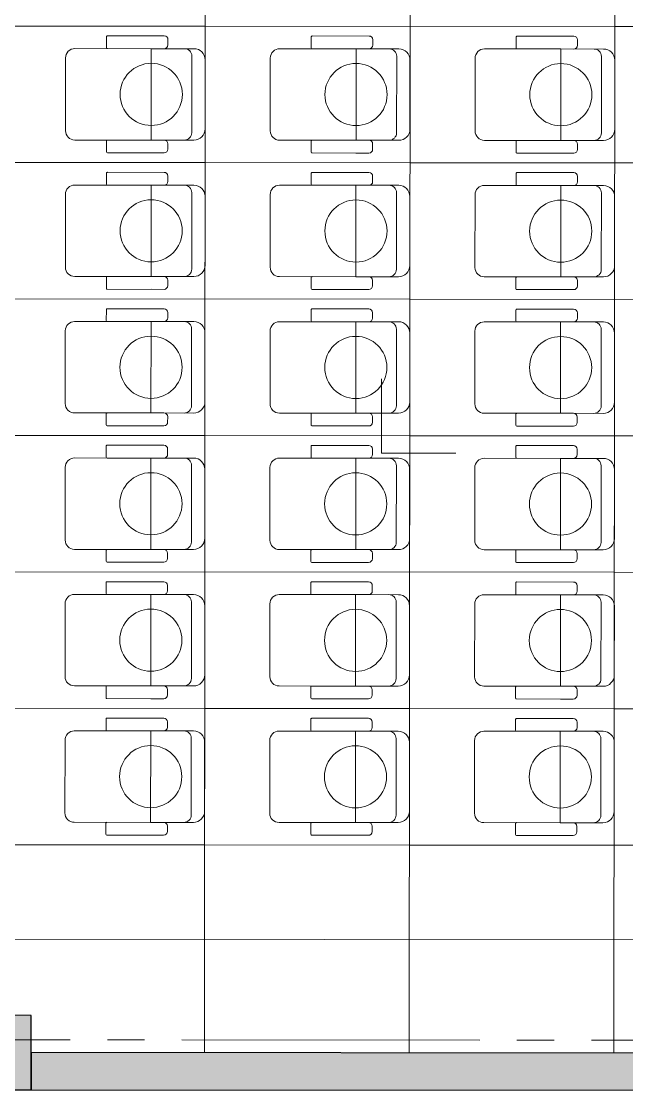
# Model space of a CAD drawing. Header units: millimetres. Extents: x 1949 to 134543, y 1145 to 48705.
# Drawn here: x 115296 to 116922, y 24361 to 27234 of the extents above; entities that cross this region are included whole.
import ezdxf

# ---------------------------------------------------------------- set-up
doc = ezdxf.new("R2010")
doc.units = ezdxf.units.MM
doc.linetypes.add('LTYPE_5', pattern=[1100, 800, -100, 100, -100])
for name, color, linetype, lineweight, true_color in [('STANDARD', 18, 'Continuous', 25, 0x000000), ('Горизонтали--LBL', 52, 'Continuous', 5, 0xb3b300), ('Общий01', 18, 'Continuous', 13, 0x000000), ('Общий03', 18, 'Continuous', 25, 0x000000), ('Стена', 18, 'Continuous', 50, 0x000000)]:
    doc.layers.add(name, color=color, linetype=linetype, lineweight=lineweight, true_color=true_color)

msp = doc.modelspace()

# ---------------------------------------------------------------- hatches: boundary and pattern name
at = {"layer": 'Общий01', "linetype": 'Continuous', "lineweight": 5}
msp.add_hatch(color=252, dxfattribs=at).paths.add_polyline_path([(115122.3, 24363.2), (115322.3, 24363.1), (115322.5, 24563.1), (115122.5, 24563.2)])
at = {"layer": 'Стена', "linetype": 'Continuous', "lineweight": 5}
msp.add_hatch(color=252, dxfattribs=at).paths.add_polyline_path([(115322.3, 24363.1), (118122.3, 24360.9), (118122.4, 24460.9), (115322.4, 24463.1)])

# ---------------------------------------------------------------- linework, layer by layer
at = {"layer": 'STANDARD', "color": 252, "linetype": 'Continuous', "lineweight": 5}
for centre in [(115644.9, 27037.8), (116194.8, 27037.4), (116744.8, 27037), (115644.6, 26671.2), (116194.6, 26670.7), (116744.6, 26670.3), (115644.3, 26304.5), (116194.3, 26304.1), (116744.3, 26303.6), (115644, 25937.8), (116194, 25937.4), (116744, 25937), (115643.7, 25571.2), (116193.7, 25570.7), (116743.7, 25570.3), (115643.4, 25204.5), (116193.4, 25204.1), (116743.4, 25203.6)]:
    msp.add_circle(centre, 83.5, dxfattribs=at)
at = {"layer": 'Горизонтали--LBL', "color": 252, "linetype": 'Continuous', "lineweight": 5}
for p, q in [((115524.8, 27192.6), (115524.8, 27163.2)), ((115679.8, 27195), (115527.3, 27195.1)), ((115689.7, 27170.6), (115689.8, 27185)), ((116074.8, 27192.2), (116074.8, 27162.8)), ((116229.8, 27194.6), (116077.3, 27194.7)), ((116239.7, 27170.2), (116239.8, 27184.5)), ((116624.8, 27191.7), (116624.8, 27162.4)), ((116779.8, 27194.1), (116627.3, 27194.2)), ((116789.7, 27169.7), (116789.8, 27184.1)), ((115679.7, 27160.6), (115439.7, 27160.8)), ((115644.9, 27160.6), (115644.8, 26915)), ((115644.9, 27160.6), (115679.7, 27160.6)), ((115759.7, 27160.5), (115644.9, 27160.6)), ((116194.9, 27160.2), (115989.7, 27160.4)), ((116077.3, 27160.3), (116229.7, 27160.2)), ((116194.8, 26914.6), (116194.9, 27160.2)), ((116194.9, 27160.2), (116229.7, 27160.2)), ((116309.7, 27160.1), (116194.9, 27160.2)), ((116744.9, 27159.8), (116539.7, 27159.9)), ((116627.3, 27159.9), (116779.7, 27159.7)), ((116744.8, 26914.1), (116744.9, 27159.8)), ((116744.9, 27159.8), (116744.8, 26914.1)), ((116744.9, 27159.8), (116779.7, 27159.7)), ((116859.7, 27159.7), (116744.9, 27159.8)), ((115414.7, 27135.8), (115414.6, 26940.2)), ((115753.8, 26934.9), (115754, 27140.6)), ((115789.6, 26944.9), (115789.7, 27130.5)), ((115964.7, 27135.4), (115964.6, 26939.8)), ((116303.8, 26934.5), (116304, 27140.1)), ((116339.6, 26944.5), (116339.7, 27130.1)), ((116514.7, 27135), (116514.6, 26939.3)), ((116853.8, 26934.1), (116854, 27139.7)), ((116889.6, 26944), (116889.7, 27129.7)), ((115439.5, 26915.2), (115644.8, 26915)), ((115524.6, 26912.6), (115524.6, 26883.2)), ((115679.5, 26915), (115527.1, 26915.1)), ((115644.8, 26915), (115759.5, 26914.9)), ((115689.5, 26890.6), (115689.5, 26905)), ((115989.5, 26914.7), (116194.8, 26914.6)), ((116074.6, 26912.2), (116074.6, 26882.8)), ((116229.5, 26914.6), (116077.1, 26914.7)), ((116194.8, 26914.6), (116309.5, 26914.5)), ((116239.5, 26890.2), (116239.5, 26904.5)), ((116539.5, 26914.3), (116779.5, 26914.1)), ((116624.6, 26911.7), (116624.6, 26882.4)), ((116744.8, 26914.1), (116859.5, 26914.1)), ((116789.5, 26889.7), (116789.5, 26904.1)), ((115527.1, 26880.7), (115679.5, 26880.6)), ((115527.1, 26880.7), (115679.5, 26880.6)), ((115644.7, 26880.6), (115679.5, 26880.6)), ((116077.1, 26880.3), (116229.5, 26880.2)), ((116077.1, 26880.3), (116229.5, 26880.2)), ((116194.7, 26880.2), (116229.5, 26880.2)), ((116627.1, 26879.9), (116779.5, 26879.7)), ((116744.7, 26879.8), (116779.5, 26879.7)), ((115524.6, 26825.9), (115524.5, 26796.6)), ((115679.5, 26828.3), (115527.1, 26828.4)), ((115689.5, 26803.9), (115689.5, 26818.3)), ((116074.6, 26825.5), (116074.5, 26796.1)), ((116229.5, 26827.9), (116077.1, 26828)), ((116239.5, 26803.5), (116239.5, 26817.9)), ((116624.6, 26825.1), (116624.5, 26795.7)), ((116779.5, 26827.5), (116627.1, 26827.6)), ((116789.5, 26803.1), (116789.5, 26817.4)), ((115644.7, 26794), (115439.4, 26794.1)), ((115527, 26794.1), (115679.4, 26793.9)), ((115644.5, 26548.3), (115644.7, 26794)), ((115644.7, 26794), (115679.4, 26793.9)), ((115759.4, 26793.9), (115644.7, 26794)), ((116194.7, 26793.5), (115989.4, 26793.7)), ((116077, 26793.6), (116229.4, 26793.5)), ((116194.7, 26793.5), (116194.5, 26547.9)), ((116194.7, 26793.5), (116229.4, 26793.5)), ((116309.4, 26793.4), (116194.7, 26793.5)), ((116744.7, 26793.1), (116539.4, 26793.3)), ((116627, 26793.2), (116779.4, 26793.1)), ((116744.5, 26547.5), (116744.7, 26793.1)), ((116744.7, 26793.1), (116779.4, 26793.1)), ((116859.4, 26793), (116744.7, 26793.1)), ((115414.4, 26769.2), (115414.3, 26573.5)), ((115753.5, 26568.3), (115753.7, 26773.9)), ((115789.3, 26578.2), (115789.4, 26763.9)), ((115964.4, 26768.7), (115964.3, 26573.1)), ((116303.5, 26567.8), (116303.7, 26773.5)), ((116339.3, 26577.8), (116339.4, 26763.4)), ((116514.4, 26768.3), (116514.3, 26572.7)), ((116853.5, 26567.4), (116853.7, 26773)), ((116889.3, 26577.4), (116889.4, 26763)), ((115439.3, 26548.5), (115644.5, 26548.3)), ((115679.3, 26548.3), (115526.8, 26548.4)), ((115644.5, 26548.3), (115759.3, 26548.3)), ((115989.3, 26548.1), (116194.5, 26547.9)), ((116229.3, 26547.9), (116076.8, 26548)), ((116194.5, 26547.9), (116309.3, 26547.8)), ((115524.3, 26545.9), (115524.3, 26516.6)), ((115689.2, 26523.9), (115689.2, 26538.3)), ((116074.3, 26545.5), (116074.3, 26516.1)), ((116239.2, 26523.5), (116239.2, 26537.9)), ((116539.3, 26547.6), (116744.5, 26547.5)), ((116624.3, 26545.1), (116624.3, 26515.7)), ((116779.3, 26547.5), (116626.8, 26547.6)), ((116744.5, 26547.5), (116859.3, 26547.4)), ((116789.2, 26523.1), (116789.2, 26537.4)), ((115526.8, 26514.1), (115679.2, 26513.9)), ((115526.8, 26514.1), (115679.2, 26513.9)), ((115644.4, 26514), (115679.2, 26513.9)), ((116076.8, 26513.6), (116229.2, 26513.5)), ((116076.8, 26513.6), (116229.2, 26513.5)), ((116194.4, 26513.5), (116229.2, 26513.5)), ((116626.8, 26513.2), (116779.2, 26513.1)), ((116626.8, 26513.2), (116779.2, 26513.1)), ((116744.4, 26513.1), (116779.2, 26513.1)), ((115679.2, 26461.7), (115526.8, 26461.8)), ((115524.3, 26459.3), (115524.2, 26429.9)), ((115689.2, 26437.3), (115689.2, 26451.6)), ((116074.3, 26458.8), (116074.2, 26429.5)), ((116229.2, 26461.2), (116076.8, 26461.3)), ((116239.2, 26436.8), (116239.2, 26451.2)), ((116624.3, 26458.4), (116624.2, 26429)), ((116779.2, 26460.8), (116626.8, 26460.9)), ((116789.2, 26436.4), (116789.2, 26450.8)), ((115644.4, 26427.3), (115439.2, 26427.5)), ((115526.7, 26427.4), (115679.2, 26427.3)), ((115644.4, 26427.3), (115644.2, 26181.7)), ((115644.4, 26427.3), (115679.2, 26427.3)), ((115759.2, 26427.2), (115644.4, 26427.3)), ((115753.2, 26201.6), (115753.4, 26407.2)), ((116194.4, 26426.9), (115989.2, 26427)), ((116076.7, 26427), (116229.2, 26426.8)), ((116194.2, 26181.2), (116194.4, 26426.9)), ((116194.4, 26426.9), (116194.2, 26181.2)), ((116194.4, 26426.9), (116229.2, 26426.8)), ((116309.2, 26426.8), (116194.4, 26426.9)), ((116303.2, 26201.2), (116303.4, 26406.8)), ((116744.4, 26426.4), (116539.2, 26426.6)), ((116626.7, 26426.5), (116779.2, 26426.4)), ((116744.2, 26180.8), (116744.4, 26426.4)), ((116744.4, 26426.4), (116779.2, 26426.4)), ((116859.2, 26426.3), (116744.4, 26426.4)), ((116853.2, 26200.7), (116853.4, 26406.4)), ((115414.1, 26402.5), (115414, 26206.9)), ((115789, 26211.6), (115789.1, 26397.2)), ((115964.1, 26402.1), (115964, 26206.4)), ((116339, 26211.1), (116339.1, 26396.8)), ((116514.1, 26401.6), (116514, 26206)), ((116889, 26210.7), (116889.1, 26396.3)), ((115439, 26181.8), (115644.2, 26181.7)), ((115524, 26179.3), (115524, 26149.9)), ((115679, 26181.7), (115526.5, 26181.8)), ((115644.2, 26181.7), (115759, 26181.6)), ((115989, 26181.4), (116194.2, 26181.2)), ((116074, 26178.8), (116074, 26149.5)), ((116229, 26181.2), (116076.5, 26181.3)), ((116194.2, 26181.2), (116309, 26181.2)), ((116539, 26181), (116744.2, 26180.8)), ((116624, 26178.4), (116624, 26149)), ((116779, 26180.8), (116626.5, 26180.9)), ((116744.2, 26180.8), (116859, 26180.7)), ((115526.5, 26147.4), (115678.9, 26147.3)), ((115526.5, 26147.4), (115678.9, 26147.3)), ((115644.1, 26147.3), (115678.9, 26147.3)), ((115688.9, 26157.3), (115689, 26171.6)), ((116076.5, 26147), (116228.9, 26146.8)), ((116076.5, 26147), (116228.9, 26146.8)), ((116194.1, 26146.9), (116228.9, 26146.8)), ((116238.9, 26156.8), (116239, 26171.2)), ((116626.5, 26146.5), (116778.9, 26146.4)), ((116626.5, 26146.5), (116778.9, 26146.4)), ((116744.1, 26146.4), (116778.9, 26146.4)), ((116788.9, 26156.4), (116789, 26170.8)), ((115524, 26092.6), (115524, 26063.2)), ((115678.9, 26095), (115526.5, 26095.1)), ((116074, 26092.2), (116074, 26062.8)), ((116228.9, 26094.6), (116076.5, 26094.7)), ((116624, 26091.7), (116624, 26062.4)), ((116778.9, 26094.1), (116626.5, 26094.2)), ((115644.1, 26060.6), (115438.9, 26060.8)), ((115526.5, 26060.7), (115678.9, 26060.6)), ((115644.1, 26060.6), (115643.9, 25815)), ((115644.1, 26060.6), (115678.9, 26060.6)), ((115758.9, 26060.5), (115644.1, 26060.6)), ((115688.9, 26070.6), (115688.9, 26085)), ((116194.1, 26060.2), (115988.9, 26060.4)), ((116076.5, 26060.3), (116228.9, 26060.2)), ((116194.1, 26060.2), (116193.9, 25814.6)), ((116194.1, 26060.2), (116228.9, 26060.2)), ((116308.9, 26060.1), (116194.1, 26060.2)), ((116238.9, 26070.2), (116238.9, 26084.5)), ((116744.1, 26059.8), (116538.9, 26059.9)), ((116626.5, 26059.9), (116778.9, 26059.7)), ((116743.9, 25814.1), (116744.1, 26059.8)), ((116744.1, 26059.8), (116743.9, 25814.1)), ((116744.1, 26059.8), (116778.9, 26059.7)), ((116858.9, 26059.7), (116744.1, 26059.8)), ((116788.9, 26069.7), (116788.9, 26084.1)), ((115413.8, 26035.8), (115413.7, 25840.2)), ((115752.9, 25834.9), (115753.1, 26040.6)), ((115788.7, 25844.9), (115788.8, 26030.5)), ((115963.8, 26035.4), (115963.7, 25839.8)), ((116302.9, 25834.5), (116303.1, 26040.1)), ((116513.8, 26035), (116513.7, 25839.3)), ((116852.9, 25834.1), (116853.1, 26039.7)), ((116338.7, 25844.5), (116338.8, 26030.1)), ((116888.7, 25844), (116888.8, 26029.7)), ((115438.7, 25815.2), (115643.9, 25815)), ((115523.8, 25812.6), (115523.7, 25783.2)), ((115678.7, 25815), (115526.3, 25815.1)), ((115643.9, 25815), (115758.7, 25814.9)), ((115688.7, 25790.6), (115688.7, 25805)), ((115988.7, 25814.7), (116228.7, 25814.6)), ((116073.8, 25812.2), (116073.7, 25782.8)), ((116193.9, 25814.6), (116308.7, 25814.5)), ((116238.7, 25790.2), (116238.7, 25804.5)), ((116538.7, 25814.3), (116743.9, 25814.1)), ((116623.8, 25811.7), (116623.7, 25782.4)), ((116778.7, 25814.1), (116626.3, 25814.2)), ((116743.9, 25814.1), (116858.7, 25814.1)), ((116788.7, 25789.7), (116788.7, 25804.1)), ((115526.2, 25780.7), (115678.6, 25780.6)), ((115526.2, 25780.7), (115678.6, 25780.6)), ((115643.9, 25780.6), (115678.6, 25780.6)), ((116076.2, 25780.3), (116228.6, 25780.2)), ((116076.2, 25780.3), (116228.6, 25780.2)), ((116193.9, 25780.2), (116228.6, 25780.2)), ((116626.2, 25779.9), (116778.6, 25779.7)), ((116626.2, 25779.9), (116778.6, 25779.7)), ((116743.9, 25779.8), (116778.6, 25779.7)), ((115523.7, 25725.9), (115523.7, 25696.6)), ((115678.6, 25728.3), (115526.2, 25728.4)), ((115688.6, 25703.9), (115688.6, 25718.3)), ((116073.7, 25725.5), (116073.7, 25696.1)), ((116228.6, 25727.9), (116076.2, 25728)), ((116238.6, 25703.5), (116238.6, 25717.9)), ((116623.7, 25725.1), (116623.7, 25695.7)), ((116778.6, 25727.5), (116626.2, 25727.6)), ((116788.6, 25703.1), (116788.6, 25717.4)), ((115643.8, 25694), (115438.6, 25694.1)), ((115526.2, 25694.1), (115678.6, 25693.9)), ((115643.6, 25448.3), (115643.8, 25694)), ((115643.8, 25694), (115643.6, 25448.3)), ((115643.8, 25694), (115678.6, 25693.9)), ((115758.6, 25693.9), (115643.8, 25694)), ((116228.6, 25693.5), (115988.6, 25693.7)), ((116193.6, 25447.9), (116193.8, 25693.5)), ((116193.8, 25693.5), (116228.6, 25693.5)), ((116308.6, 25693.4), (116193.8, 25693.5)), ((116743.8, 25693.1), (116538.6, 25693.3)), ((116626.2, 25693.2), (116778.6, 25693.1)), ((116743.6, 25447.5), (116743.8, 25693.1)), ((116743.8, 25693.1), (116778.6, 25693.1)), ((116858.6, 25693), (116743.8, 25693.1)), ((115413.6, 25669.2), (115413.4, 25473.5)), ((115752.6, 25468.3), (115752.8, 25673.9)), ((115788.4, 25478.2), (115788.6, 25663.9)), ((115963.6, 25668.7), (115963.4, 25473.1)), ((116302.6, 25467.8), (116302.8, 25673.5)), ((116338.4, 25477.8), (116338.6, 25663.4)), ((116513.6, 25668.3), (116513.4, 25472.7)), ((116852.6, 25467.4), (116852.8, 25673)), ((116888.4, 25477.4), (116888.6, 25663)), ((115438.4, 25448.5), (115643.6, 25448.3)), ((115523.5, 25445.9), (115523.4, 25416.6)), ((115678.4, 25448.3), (115526, 25448.4)), ((115643.6, 25448.3), (115758.4, 25448.3)), ((115688.4, 25423.9), (115688.4, 25438.3)), ((115988.4, 25448.1), (116193.6, 25447.9)), ((116073.5, 25445.5), (116073.4, 25416.1)), ((116228.4, 25447.9), (116076, 25448)), ((116193.6, 25447.9), (116308.4, 25447.8)), ((116238.4, 25423.5), (116238.4, 25437.9)), ((116538.4, 25447.6), (116743.6, 25447.5)), ((116623.5, 25445.1), (116623.4, 25415.7)), ((116778.4, 25447.5), (116626, 25447.6)), ((116743.6, 25447.5), (116858.4, 25447.4)), ((116788.4, 25423.1), (116788.4, 25437.4)), ((115525.9, 25414.1), (115678.4, 25413.9)), ((115525.9, 25414.1), (115678.4, 25413.9)), ((115643.6, 25414), (115678.4, 25413.9)), ((116075.9, 25413.6), (116228.4, 25413.5)), ((116075.9, 25413.6), (116228.4, 25413.5)), ((116193.6, 25413.5), (116228.4, 25413.5)), ((116625.9, 25413.2), (116778.4, 25413.1)), ((116625.9, 25413.2), (116778.4, 25413.1)), ((116743.6, 25413.1), (116778.4, 25413.1)), ((115523.4, 25359.3), (115523.4, 25329.9)), ((115678.3, 25361.7), (115525.9, 25361.8)), ((115688.3, 25337.3), (115688.3, 25351.6)), ((116073.4, 25358.8), (116073.4, 25329.5)), ((116228.3, 25361.2), (116075.9, 25361.3)), ((116238.3, 25336.8), (116238.3, 25351.2)), ((116623.4, 25358.4), (116623.4, 25329)), ((116778.3, 25360.8), (116625.9, 25360.9)), ((116788.3, 25336.4), (116788.3, 25350.8)), ((115643.5, 25327.3), (115438.3, 25327.5)), ((115525.9, 25327.4), (115678.3, 25327.3)), ((115643.3, 25081.7), (115643.5, 25327.3)), ((115643.5, 25327.3), (115678.3, 25327.3)), ((115758.3, 25327.2), (115643.5, 25327.3)), ((116193.5, 25326.9), (115988.3, 25327)), ((116075.9, 25327), (116228.3, 25326.8)), ((116193.5, 25326.9), (116193.3, 25081.2)), ((116193.5, 25326.9), (116228.3, 25326.8)), ((116308.3, 25326.8), (116193.5, 25326.9)), ((116743.5, 25326.4), (116538.3, 25326.6)), ((116625.9, 25326.5), (116778.3, 25326.4)), ((116743.3, 25080.8), (116743.5, 25326.4)), ((116743.5, 25326.4), (116778.3, 25326.4)), ((116858.3, 25326.3), (116743.5, 25326.4)), ((115413.3, 25302.5), (115413.1, 25106.9)), ((115752.4, 25101.6), (115752.5, 25307.2)), ((115788.1, 25111.6), (115788.3, 25297.2)), ((115963.3, 25302.1), (115963.1, 25106.4)), ((116302.4, 25101.2), (116302.5, 25306.8)), ((116338.1, 25111.1), (116338.3, 25296.8)), ((116513.3, 25301.6), (116513.1, 25106)), ((116852.4, 25100.7), (116852.5, 25306.4)), ((116888.1, 25110.7), (116888.3, 25296.3)), ((115438.1, 25081.8), (115678.1, 25081.7)), ((115523.2, 25079.3), (115523.2, 25049.9)), ((115643.3, 25081.7), (115758.1, 25081.6)), ((115688.1, 25057.3), (115688.1, 25071.6)), ((115988.1, 25081.4), (116193.3, 25081.2)), ((116073.2, 25078.8), (116073.2, 25049.5)), ((116308.1, 25081.2), (116075.7, 25081.3)), ((116238.1, 25056.8), (116238.1, 25071.2)), ((116538.1, 25081), (116743.3, 25080.8)), ((116623.2, 25078.4), (116623.2, 25049)), ((116778.1, 25080.8), (116625.7, 25080.9)), ((116743.3, 25080.8), (116858.1, 25080.7)), ((116788.1, 25056.4), (116788.1, 25070.8)), ((115525.7, 25047.4), (115678.1, 25047.3)), ((115525.7, 25047.4), (115678.1, 25047.3)), ((115643.3, 25047.3), (115678.1, 25047.3)), ((116075.7, 25047), (116228.1, 25046.8)), ((116075.7, 25047), (116228.1, 25046.8)), ((116193.3, 25046.9), (116228.1, 25046.8)), ((116625.7, 25046.5), (116778.1, 25046.4)), ((116625.7, 25046.5), (116778.1, 25046.4)), ((116743.3, 25046.4), (116778.1, 25046.4))]:
    msp.add_line(p, q, dxfattribs=at)
for centre, radius, start, end in [((115527.3, 27192.6), 2.5, 89.9547, 179.9547), ((115679.8, 27185), 10, 359.9547, 89.9547), ((116077.3, 27192.2), 2.5, 89.9547, 179.9547), ((116229.8, 27184.6), 10, 359.9547, 89.9547), ((116627.3, 27191.7), 2.5, 89.9547, 179.9547), ((116779.8, 27184.1), 10, 359.9547, 89.9547), ((115439.7, 27135.8), 25, 89.9547, 179.9547), ((115527.3, 27163.2), 2.5, 179.9547, 269.9547), ((115679.7, 27170.6), 10, 269.9547, 359.9547), ((115734, 27140.6), 20, 359.9547, 89.9547), ((115759.7, 27130.5), 30, 359.9547, 89.9547), ((115989.7, 27135.4), 25, 89.9547, 179.9547), ((116077.3, 27162.8), 2.5, 179.9547, 269.9547), ((116229.7, 27170.2), 10, 269.9547, 359.9547), ((116284, 27140.1), 20, 359.9547, 89.9547), ((116309.7, 27130.1), 30, 359.9547, 89.9547), ((116539.7, 27134.9), 25, 89.9547, 179.9547), ((116627.3, 27162.4), 2.5, 179.9547, 269.9547), ((116779.7, 27169.7), 10, 269.9547, 359.9547), ((116834, 27139.7), 20, 359.9547, 89.9547), ((116859.7, 27129.7), 30, 359.9547, 89.9547), ((115439.6, 26940.2), 25, 179.9547, 269.9547), ((115733.8, 26934.9), 20, 269.9547, 359.9547), ((115759.6, 26944.9), 30, 269.9547, 359.9547), ((115989.6, 26939.7), 25, 179.9547, 269.9547), ((116283.8, 26934.5), 20, 269.9547, 359.9547), ((116309.6, 26944.5), 30, 269.9547, 359.9547), ((116539.6, 26939.3), 25, 179.9547, 269.9547), ((116833.8, 26934.1), 20, 269.9547, 359.9547), ((116859.6, 26944.1), 30, 269.9547, 359.9547), ((115527.1, 26912.6), 2.5, 89.9547, 179.9547), ((115679.5, 26905), 10, 359.9547, 89.9547), ((116077.1, 26912.2), 2.5, 89.9547, 179.9547), ((116229.5, 26904.6), 10, 359.9547, 89.9547), ((116627.1, 26911.7), 2.5, 89.9547, 179.9547), ((116779.5, 26904.1), 10, 359.9547, 89.9547), ((115527.1, 26883.2), 2.5, 179.9547, 269.9547), ((115679.5, 26890.6), 10, 269.9547, 359.9547), ((116077.1, 26882.8), 2.5, 179.9547, 269.9547), ((116229.5, 26890.2), 10, 269.9547, 359.9547), ((116627.1, 26882.4), 2.5, 179.9547, 269.9547), ((116779.5, 26889.7), 10, 269.9547, 359.9547), ((115527.1, 26825.9), 2.5, 89.9547, 179.9547), ((115679.5, 26818.3), 10, 359.9547, 89.9547), ((116077.1, 26825.5), 2.5, 89.9547, 179.9547), ((116229.5, 26817.9), 10, 359.9547, 89.9547), ((116627.1, 26825.1), 2.5, 89.9547, 179.9547), ((116779.5, 26817.5), 10, 359.9547, 89.9547), ((115439.4, 26769.1), 25, 89.9547, 179.9547), ((115527, 26796.6), 2.5, 179.9547, 269.9547), ((115679.5, 26803.9), 10, 269.9547, 359.9547), ((115733.7, 26773.9), 20, 359.9547, 89.9547), ((115759.4, 26763.9), 30, 359.9547, 89.9547), ((115989.4, 26768.7), 25, 89.9547, 179.9547), ((116077, 26796.1), 2.5, 179.9547, 269.9547), ((116229.5, 26803.5), 10, 269.9547, 359.9547), ((116283.7, 26773.5), 20, 359.9547, 89.9547), ((116309.4, 26763.4), 30, 359.9547, 89.9547), ((116539.4, 26768.3), 25, 89.9547, 179.9547), ((116627, 26795.7), 2.5, 179.9547, 269.9547), ((116779.5, 26803.1), 10, 269.9547, 359.9547), ((116833.7, 26773), 20, 359.9547, 89.9547), ((116859.4, 26763), 30, 359.9547, 89.9547), ((115759.3, 26578.3), 30, 269.9547, 359.9547), ((116309.3, 26577.8), 30, 269.9547, 359.9547), ((116859.3, 26577.4), 30, 269.9547, 359.9547), ((115439.3, 26573.5), 25, 179.9547, 269.9547), ((115526.8, 26545.9), 2.5, 89.9547, 179.9547), ((115679.2, 26538.3), 10, 359.9547, 89.9547), ((115733.5, 26568.3), 20, 269.9547, 359.9547), ((115989.3, 26573.1), 25, 179.9547, 269.9547), ((116076.8, 26545.5), 2.5, 89.9547, 179.9547), ((116229.2, 26537.9), 10, 359.9547, 89.9547), ((116283.5, 26567.8), 20, 269.9547, 359.9547), ((116539.3, 26572.6), 25, 179.9547, 269.9547), ((116833.5, 26567.4), 20, 269.9547, 359.9547), ((115679.2, 26523.9), 10, 269.9547, 359.9547), ((116229.2, 26523.5), 10, 269.9547, 359.9547), ((116626.8, 26545.1), 2.5, 89.9547, 179.9547), ((116779.2, 26523.1), 10, 269.9547, 359.9547), ((116779.2, 26537.5), 10, 359.9547, 89.9547), ((115526.8, 26516.6), 2.5, 179.9547, 269.9547), ((116076.8, 26516.1), 2.5, 179.9547, 269.9547), ((116626.8, 26515.7), 2.5, 179.9547, 269.9547), ((115526.8, 26459.3), 2.5, 89.9547, 179.9547), ((115679.2, 26451.7), 10, 359.9547, 89.9547), ((115679.2, 26437.3), 10, 269.9547, 359.9547), ((116076.8, 26458.8), 2.5, 89.9547, 179.9547), ((116229.2, 26451.2), 10, 359.9547, 89.9547), ((116229.2, 26436.8), 10, 269.9547, 359.9547), ((116626.8, 26458.4), 2.5, 89.9547, 179.9547), ((116779.2, 26450.8), 10, 359.9547, 89.9547), ((116779.2, 26436.4), 10, 269.9547, 359.9547), ((115439.1, 26402.5), 25, 89.9547, 179.9547), ((115526.7, 26429.9), 2.5, 179.9547, 269.9547), ((115733.4, 26407.2), 20, 359.9547, 89.9547), ((115759.1, 26397.2), 30, 359.9547, 89.9547), ((115989.1, 26402), 25, 89.9547, 179.9547), ((116076.7, 26429.5), 2.5, 179.9547, 269.9547), ((116283.4, 26406.8), 20, 359.9547, 89.9547), ((116309.1, 26396.8), 30, 359.9547, 89.9547), ((116539.1, 26401.6), 25, 89.9547, 179.9547), ((116626.7, 26429), 2.5, 179.9547, 269.9547), ((116833.4, 26406.4), 20, 359.9547, 89.9547), ((116859.1, 26396.3), 30, 359.9547, 89.9547), ((115439, 26206.8), 25, 179.9547, 269.9547), ((115759, 26211.6), 30, 269.9547, 359.9547), ((115989, 26206.4), 25, 179.9547, 269.9547), ((116309, 26211.2), 30, 269.9547, 359.9547), ((116539, 26206), 25, 179.9547, 269.9547), ((116859, 26210.7), 30, 269.9547, 359.9547), ((115526.5, 26179.3), 2.5, 89.9547, 179.9547), ((115679, 26171.7), 10, 359.9547, 89.9547), ((115733.2, 26201.6), 20, 269.9547, 359.9547), ((116076.5, 26178.8), 2.5, 89.9547, 179.9547), ((116229, 26171.2), 10, 359.9547, 89.9547), ((116283.2, 26201.2), 20, 269.9547, 359.9547), ((116626.5, 26178.4), 2.5, 89.9547, 179.9547), ((116779, 26170.8), 10, 359.9547, 89.9547), ((116833.2, 26200.7), 20, 269.9547, 359.9547), ((115526.5, 26149.9), 2.5, 179.9547, 269.9547), ((115678.9, 26157.3), 10, 269.9547, 359.9547), ((116076.5, 26149.5), 2.5, 179.9547, 269.9547), ((116228.9, 26156.8), 10, 269.9547, 359.9547), ((116626.5, 26149), 2.5, 179.9547, 269.9547), ((116778.9, 26156.4), 10, 269.9547, 359.9547), ((115526.5, 26092.6), 2.5, 89.9547, 179.9547), ((115678.9, 26085), 10, 359.9547, 89.9547), ((116076.5, 26092.2), 2.5, 89.9547, 179.9547), ((116228.9, 26084.6), 10, 359.9547, 89.9547), ((116626.5, 26091.7), 2.5, 89.9547, 179.9547), ((116778.9, 26084.1), 10, 359.9547, 89.9547), ((115438.8, 26035.8), 25, 89.9547, 179.9547), ((115526.5, 26063.2), 2.5, 179.9547, 269.9547), ((115678.9, 26070.6), 10, 269.9547, 359.9547), ((115733.1, 26040.6), 20, 359.9547, 89.9547), ((115758.8, 26030.5), 30, 359.9547, 89.9547), ((115988.8, 26035.4), 25, 89.9547, 179.9547), ((116076.5, 26062.8), 2.5, 179.9547, 269.9547), ((116228.9, 26070.2), 10, 269.9547, 359.9547), ((116283.1, 26040.1), 20, 359.9547, 89.9547), ((116308.8, 26030.1), 30, 359.9547, 89.9547), ((116538.8, 26034.9), 25, 89.9547, 179.9547), ((116626.5, 26062.4), 2.5, 179.9547, 269.9547), ((116778.9, 26069.7), 10, 269.9547, 359.9547), ((116833.1, 26039.7), 20, 359.9547, 89.9547), ((116858.8, 26029.7), 30, 359.9547, 89.9547), ((115438.7, 25840.2), 25, 179.9547, 269.9547), ((115732.9, 25834.9), 20, 269.9547, 359.9547), ((115758.7, 25844.9), 30, 269.9547, 359.9547), ((115988.7, 25839.7), 25, 179.9547, 269.9547), ((116282.9, 25834.5), 20, 269.9547, 359.9547), ((116308.7, 25844.5), 30, 269.9547, 359.9547), ((116538.7, 25839.3), 25, 179.9547, 269.9547), ((116832.9, 25834.1), 20, 269.9547, 359.9547), ((116858.7, 25844.1), 30, 269.9547, 359.9547), ((115526.3, 25812.6), 2.5, 89.9547, 179.9547), ((115678.7, 25805), 10, 359.9547, 89.9547), ((116076.3, 25812.2), 2.5, 89.9547, 179.9547), ((116228.7, 25804.6), 10, 359.9547, 89.9547), ((116626.3, 25811.7), 2.5, 89.9547, 179.9547), ((116778.7, 25804.1), 10, 359.9547, 89.9547), ((115526.2, 25783.2), 2.5, 179.9547, 269.9547), ((115678.7, 25790.6), 10, 269.9547, 359.9547), ((116076.2, 25782.8), 2.5, 179.9547, 269.9547), ((116228.7, 25790.2), 10, 269.9547, 359.9547), ((116626.2, 25782.4), 2.5, 179.9547, 269.9547), ((116778.7, 25789.7), 10, 269.9547, 359.9547), ((115526.2, 25725.9), 2.5, 89.9547, 179.9547), ((115678.6, 25718.3), 10, 359.9547, 89.9547), ((116076.2, 25725.5), 2.5, 89.9547, 179.9547), ((116228.6, 25717.9), 10, 359.9547, 89.9547), ((116626.2, 25725.1), 2.5, 89.9547, 179.9547), ((116778.6, 25717.5), 10, 359.9547, 89.9547), ((115438.6, 25669.1), 25, 89.9547, 179.9547), ((115526.2, 25696.6), 2.5, 179.9547, 269.9547), ((115678.6, 25703.9), 10, 269.9547, 359.9547), ((115732.8, 25673.9), 20, 359.9547, 89.9547), ((115758.6, 25663.9), 30, 359.9547, 89.9547), ((115988.6, 25668.7), 25, 89.9547, 179.9547), ((116076.2, 25696.1), 2.5, 179.9547, 269.9547), ((116228.6, 25703.5), 10, 269.9547, 359.9547), ((116282.8, 25673.5), 20, 359.9547, 89.9547), ((116308.6, 25663.4), 30, 359.9547, 89.9547), ((116538.6, 25668.3), 25, 89.9547, 179.9547), ((116626.2, 25695.7), 2.5, 179.9547, 269.9547), ((116778.6, 25703.1), 10, 269.9547, 359.9547), ((116832.8, 25673), 20, 359.9547, 89.9547), ((116858.6, 25663), 30, 359.9547, 89.9547), ((115438.4, 25473.5), 25, 179.9547, 269.9547), ((115732.6, 25468.3), 20, 269.9547, 359.9547), ((115758.4, 25478.3), 30, 269.9547, 359.9547), ((115988.4, 25473.1), 25, 179.9547, 269.9547), ((116282.6, 25467.8), 20, 269.9547, 359.9547), ((116308.4, 25477.8), 30, 269.9547, 359.9547), ((116538.4, 25472.6), 25, 179.9547, 269.9547), ((116832.6, 25467.4), 20, 269.9547, 359.9547), ((116858.4, 25477.4), 30, 269.9547, 359.9547), ((115526, 25445.9), 2.5, 89.9547, 179.9547), ((115678.4, 25438.3), 10, 359.9547, 89.9547), ((116076, 25445.5), 2.5, 89.9547, 179.9547), ((116228.4, 25437.9), 10, 359.9547, 89.9547), ((116626, 25445.1), 2.5, 89.9547, 179.9547), ((116778.4, 25437.5), 10, 359.9547, 89.9547), ((115525.9, 25416.6), 2.5, 179.9547, 269.9547), ((115678.4, 25423.9), 10, 269.9547, 359.9547), ((116075.9, 25416.1), 2.5, 179.9547, 269.9547), ((116228.4, 25423.5), 10, 269.9547, 359.9547), ((116625.9, 25415.7), 2.5, 179.9547, 269.9547), ((116778.4, 25423.1), 10, 269.9547, 359.9547), ((115525.9, 25359.3), 2.5, 89.9547, 179.9547), ((115678.3, 25351.7), 10, 359.9547, 89.9547), ((116075.9, 25358.8), 2.5, 89.9547, 179.9547), ((116228.3, 25351.2), 10, 359.9547, 89.9547), ((116625.9, 25358.4), 2.5, 89.9547, 179.9547), ((116778.3, 25350.8), 10, 359.9547, 89.9547), ((115438.3, 25302.5), 25, 89.9547, 179.9547), ((115525.9, 25329.9), 2.5, 179.9547, 269.9547), ((115678.3, 25337.3), 10, 269.9547, 359.9547), ((115732.5, 25307.2), 20, 359.9547, 89.9547), ((115758.3, 25297.2), 30, 359.9547, 89.9547), ((115988.3, 25302), 25, 89.9547, 179.9547), ((116075.9, 25329.5), 2.5, 179.9547, 269.9547), ((116228.3, 25336.8), 10, 269.9547, 359.9547), ((116282.5, 25306.8), 20, 359.9547, 89.9547), ((116308.3, 25296.8), 30, 359.9547, 89.9547), ((116538.3, 25301.6), 25, 89.9547, 179.9547), ((116625.9, 25329), 2.5, 179.9547, 269.9547), ((116778.3, 25336.4), 10, 269.9547, 359.9547), ((116832.5, 25306.4), 20, 359.9547, 89.9547), ((116858.3, 25296.3), 30, 359.9547, 89.9547), ((115758.1, 25111.6), 30, 269.9547, 359.9547), ((116308.1, 25111.2), 30, 269.9547, 359.9547), ((115438.1, 25106.8), 25, 179.9547, 269.9547), ((115732.4, 25101.6), 20, 269.9547, 359.9547), ((115988.1, 25106.4), 25, 179.9547, 269.9547), ((116282.4, 25101.2), 20, 269.9547, 359.9547), ((116538.1, 25106), 25, 179.9547, 269.9547), ((116832.4, 25100.7), 20, 269.9547, 359.9547), ((116858.1, 25110.7), 30, 269.9547, 359.9547), ((115525.7, 25079.3), 2.5, 89.9547, 179.9547), ((115678.1, 25071.7), 10, 359.9547, 89.9547), ((115678.1, 25057.3), 10, 269.9547, 359.9547), ((116075.7, 25078.8), 2.5, 89.9547, 179.9547), ((116228.1, 25071.2), 10, 359.9547, 89.9547), ((116228.1, 25056.8), 10, 269.9547, 359.9547), ((116625.7, 25078.4), 2.5, 89.9547, 179.9547), ((116778.1, 25070.8), 10, 359.9547, 89.9547), ((116778.1, 25056.4), 10, 269.9547, 359.9547), ((115525.7, 25049.9), 2.5, 179.9547, 269.9547), ((116075.7, 25049.5), 2.5, 179.9547, 269.9547), ((116625.7, 25049), 2.5, 179.9547, 269.9547)]:
    msp.add_arc(centre, radius, start, end, dxfattribs=at)
at = {"layer": 'Общий01', "color": 252, "linetype": 'Continuous', "lineweight": 18}
for q in [(116263.3, 26273.7), (116463.1, 26073.6)]:
    msp.add_line((116263.1, 26073.7), q, dxfattribs=at)
at = {"layer": 'Общий01', "color": 252, "linetype": 'Continuous', "lineweight": 25}
for p, q in [((115322.5, 24563.1), (115122.5, 24563.2)), ((115322.3, 24363.1), (115322.5, 24563.1)), ((115122.3, 24363.2), (115322.3, 24363.1))]:
    msp.add_line(p, q, dxfattribs=at)
at = {"layer": 'Общий01', "color": 252, "linetype": 'LTYPE_5', "lineweight": 5}
msp.add_line((130827, 24485.2), (103007, 24507.1), dxfattribs=at)
at = {"layer": 'Общий03', "color": 252, "linetype": 'Continuous', "lineweight": 5}
for p, q in [((115787.6, 24462.7), (115790.8, 28462.7)), ((116337.6, 24462.3), (116340.8, 28462.3)), ((116887.6, 24461.8), (116890.8, 28461.8)), ((115239.8, 27221.5), (115789.8, 27221)), ((115789.8, 27221), (116889.8, 27220.2)), ((116889.8, 27220.2), (117439.8, 27219.7)), ((115239.5, 26854.8), (115789.5, 26854.4)), ((115789.5, 26854.4), (116339.5, 26853.9)), ((116339.5, 26853.9), (116889.5, 26853.5)), ((116889.5, 26853.5), (117439.5, 26853.1)), ((115239.2, 26488.1), (116339.2, 26487.3)), ((116339.2, 26487.3), (117439.2, 26486.4)), ((114688.9, 26121.9), (115788.9, 26121)), ((115788.9, 26121), (116338.9, 26120.6)), ((116338.9, 26120.6), (116888.9, 26120.2)), ((116888.9, 26120.2), (117438.9, 26119.7)), ((114138.6, 25755.7), (116888.6, 25753.5)), ((116888.6, 25753.5), (117438.6, 25753.1)), ((115238.3, 25388.1), (115788.3, 25387.7)), ((115788.3, 25387.7), (116338.3, 25387.3)), ((116338.3, 25387.3), (116888.3, 25386.8)), ((116888.3, 25386.8), (117438.3, 25386.4)), ((115238, 25021.5), (115788, 25021)), ((115788, 25021), (116338, 25020.6)), ((116338, 25020.6), (117438, 25019.7)), ((111237.8, 24770.5), (117287.8, 24765.7))]:
    msp.add_line(p, q, dxfattribs=at)
at = {"layer": 'Стена', "color": 252, "linetype": 'Continuous', "lineweight": 25}
for p, q in [((115322.4, 24463.1), (115322.3, 24363.1)), ((118122.4, 24460.9), (115322.4, 24463.1)), ((115322.3, 24363.1), (118182.3, 24360.8))]:
    msp.add_line(p, q, dxfattribs=at)

doc.saveas('drawing.dxf')
